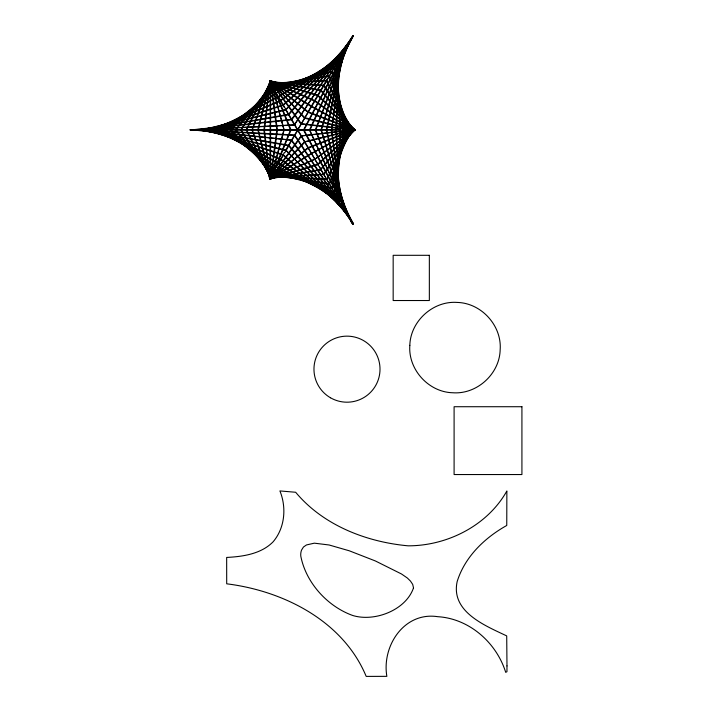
<?xml version="1.0" encoding="UTF-8"?>
<svg xmlns="http://www.w3.org/2000/svg" width="712" height="712" viewBox="0 0 712 712"><rect width="100%" height="100%" fill="white"/><g stroke="black" fill="none" stroke-linecap="round" stroke-linejoin="round"><path stroke-width="1.07" d="M294.715 135.476L294.777 135.013L344.813 210.743M294.715 124.493L344.199 49.884M350.722 126.487L355.181 129.887M211.909 130.056L340.514 129.949L337.265 196.779M270.471 178.525L269.848 178.659L273.283 177.68M270.444 178.463L270.925 178.347L270.293 178.365M271.343 176.451L240.861 129.887L271.094 176.799L271.05 176.282M351.95 130.02L326.87 179.442L271.058 176.799L271.121 176.336M297.687 130.189L311.687 106.426M339.606 58.793L336.429 129.985L339.482 201.033L320.854 169.411L354.576 129.691L355.163 129.7M350.722 133.304L355.083 129.637L317.65 164.232L318.086 164.517L278.561 96.876L339.588 59.078M270.337 178.516L269.973 178.801L264.437 130.038L270.266 80.741L269.999 178.703L270.524 178.854M270.587 176.487L270.587 83.286M301.434 124.048L350.98 129.869L300.962 135.894L339.508 201.095L335.859 129.985L339.108 58.891L339.606 58.802M349.681 218.13L353.357 223.835L348.898 216.323L315.808 130.002M354.959 129.637L314.918 159.088L269.688 178.819L270.079 178.249L270.48 178.908L258.287 129.913L270.444 80.83L269.821 81.319L274.36 82.37M283.919 130.056L340.292 129.691L340.292 130.26M320.623 90.46L321.041 90.522M318.042 164.632L354.959 130.136L354.015 129.913L355.119 130.011M270.418 80.821L311.598 106.124L354.968 130.1M288.6 114.294L198.559 129.958L288.672 145.738L297.936 130.127M348.853 43.307L315.825 129.949M326.612 80.856L271.076 83.678L270.934 83.153L271.299 83.535L241.057 129.806M339.624 59.069L326.559 80.723L351.95 129.86M311.669 153.463L311.233 153.632L352.743 130.67M338.592 77.012L344.359 51.05L343.852 50.837L353.223 35.653L349.076 42.48M352.04 131.702L311.278 153.739L311.633 153.409M342.045 204.807L331.587 129.824L342.045 54.94M354.745 129.7C354.612 129.949 354.95 129.931 354.505 130.118M311.215 106.23L304.567 118.21L351.568 129.593M278.695 96.69L216.048 130.047L216.315 129.629L278.597 163.021L339.597 200.722M278.695 163.262L280.893 159.123L341.938 204.638M221.031 130.02L220.934 129.637M221.005 130.136L276.567 93.37L276.247 92.934L337.177 62.887M336.945 197.082L337.221 196.912M337.15 196.77L276.416 166.635L221.014 129.664L220.907 130.171M334.613 192.436L344.225 130.002L334.738 67.088L274.752 90.255L225.784 130.127M342.116 130.251L344.118 130.145L342.116 129.682M347.314 129.985L332.157 71.405M326.523 80.358L326.844 80.714L311.696 106.533M347.136 130.02L347.296 129.851M354.558 130.038L353.935 129.94L354.523 129.611M353.944 129.967L320.649 90.513M270.96 81.515L269.688 81.017L270.142 80.581L314.829 100.588L348.978 125.223M354.95 129.673L318.006 95.266L270.133 80.581L257.735 129.958L258.278 129.869M270.195 80.856L269.928 80.581M270.293 80.937L270.934 81.488M320.854 169.839L270.115 178.819L270.053 178.258M270.151 178.445L269.955 179.228L317.872 164.703M274.004 177.404L269.795 178.712L269.973 178.285M252.03 130.225L252.19 129.726L270.293 179.059M270.079 80.652L263.876 129.949L264.446 129.949L263.876 129.931L269.901 179.21L314.837 159.346L348.978 134.577M348.835 130.634L300.945 136.036L301.443 135.939M198.924 129.931L198.879 130.073M284.293 107.476L276.229 92.987L336.927 63.19M346.192 212.781L285.815 150.099L346.602 212.425M288.787 114.783L288.502 114.32L348.417 43.165L348.853 43.379M290.692 130.082L290.692 130.225M351.078 220.204L309.667 129.789L309.942 130.145L351.016 39.418L291.858 119.732M339.215 71.636L346.388 46.93L320.907 129.94L346.272 212.425M336.269 202.163L348.8 216.501L336.732 201.834M270.756 81.284L270.213 81.284L270.756 81.239M271.406 82.245L270.916 82.263L284.043 130.154L283.59 130.038L284.141 129.958L271.414 177.689L307.985 147.607L353.481 129.922L324.022 85.2M303.997 130.109L353.348 35.983L341.662 55.118L344.012 50.774M340.825 57.04C342.33 55.305 341.448 54.477 341.956 54.958M283.421 154.789L283.18 155.234L207.21 130.127L283.314 105.278L344.252 51.228L343.869 50.819L338.992 72.606M336.829 197.046L336.803 196.717M336.758 196.895L340.007 129.958L336.696 62.994M286.046 109.808L346.593 47.33L346.219 46.939M339.339 201.131L339.41 200.668M343.647 204.13L348.39 216.501L348.782 216.128M270.48 130.225L270.337 129.806M276.167 93.281L276.648 93.174M278.517 96.957L278.392 96.458L216.083 129.646M201.149 129.424L194.447 130.109L291.884 140.291L351.105 219.946M337.203 63.048L336.723 62.861L339.526 58.776M332.228 188.333L331.774 188.564L346.975 130.029M350.847 220.328L350.74 219.901M216.065 130.073L278.303 163.502L283.251 154.815L280.964 159.435M198.799 130.127L288.725 114.81L288.485 114.329M348.871 43.477L348.364 43.379L348.862 43.512L288.885 114.73M350.963 39.836L350.624 39.445L351.096 39.605M270.248 129.985L270.596 130.225M329.371 75.935L336.758 62.914M350.767 39.801L351.016 39.418M303.988 129.842L353.348 223.675L352.867 223.986L353.303 223.639M280.973 100.614L280.51 100.499M283.234 154.691L283.447 155.02M271.414 177.484L270.916 177.422L304.513 141.777L304.967 142.062L304.576 141.741L351.879 130.136L326.354 80.581L329.336 76.077M353.464 129.851L324.022 174.378M326.737 179.469L351.71 129.869M345.142 209.292L303.481 130.047L346.682 47.473M272.029 82.467L311.331 106.631L352.778 129.103M294.893 124.831L190.077 129.86L294.501 135.431L352.858 223.969C353.739 222.874 352.244 226.816 349.761 218.095M270.008 80.563L269.901 81.097L320.898 90.05M270.195 178.979L269.777 178.748L270.204 178.926M286.002 109.888L202.92 130.127L285.832 150.606L285.966 150.099L203.134 129.62M336.847 197.082L276.274 167.08L220.729 129.664M198.817 129.611L198.657 130.118L198.764 129.566L288.876 145.239L335.299 200.143M331.89 188.635L273.097 172.909L273.417 172.544M257.949 130.225L269.67 178.961L270.222 178.694M300.971 135.992L272.064 175.855M240.941 129.664L271.121 83.117M304.603 118.219L304.763 117.685L351.781 129.068M344.279 208.883L283.029 155.18L284.293 152.501M349.868 130.1L329.603 184.016M270.685 176.015L276.834 129.922L277.395 129.958L271.103 82.601M271.103 177.137L277.395 129.958L276.834 129.94L270.685 83.731M353.98 130.02L354.496 129.629L320.658 169.394L321.059 169.643M276.22 83.108L317.614 95.657L354.887 130.145L314.553 101.077L314.918 100.677L314.597 101.104L269.768 81.132L270.142 80.776M331.623 130.225L337.826 81.693M338.556 76.335L341.475 54.886M270.462 81.239L269.777 80.741L269.795 81.275M270.257 179.139L269.67 178.979L270.186 178.774M311.278 106.257L326.345 80.438M246.61 129.887L270.622 82.352M203.107 130.109L202.938 129.584L285.69 109.577L346.148 46.983L346.619 47.277M235.832 129.744L272.251 174.903L329.38 183.705M334.231 192.623L343.665 129.931M271.975 174.556L272.189 174.662M334.533 192.454L334.72 192.765M235.805 130.002L272.189 85.271M331.988 188.146L331.801 188.573L332.184 188.19L273.221 172.375M329.086 183.91L329.585 183.91L329.077 184.025L349.387 129.851L349.886 129.842L329.585 75.855M273.132 172.598L230.537 129.637L284.141 129.949M278.962 176.95L270.329 177.689L246.628 129.815M341.929 55.144L280.964 100.623M269.75 80.812L270.453 81.337M315.309 130.02L340.496 195.907M311.242 153.409L271.085 177.875M349.868 129.789L349.672 129.94M291.875 140.273L291.413 140.309L304.807 117.694M270.427 81.515L252.128 130.225M337.791 78.017L326.247 129.949L326.763 129.922M326.808 130.029L337.871 80.26M272.918 87.229L331.872 71.218M225.793 130.047L274.921 170.07L274.627 169.723M284.791 152.786L288.947 145.595L288.627 145.221M283.073 104.78L343.905 50.783M301.452 136.17L272.571 176.113M341.893 204.629L341.502 204.896L341.938 204.647M331.685 188.288L346.797 129.887M283.91 129.798L270.889 177.475L271.343 177.43M331.703 188.386L331.801 188.28M324.049 174.485L270.231 177.769M225.508 129.7L225.624 130.189L225.74 129.691M334.32 192.703L274.601 169.865M258.278 130.047L257.771 129.824M321.459 130.038L338.574 73.763M270.213 81.337L270.293 81.141M270.311 178.472L251.906 129.949L270.124 81.079M280.457 100.757L280.857 100.623M350.998 129.299L301.221 123.657L301.14 124.217M304.887 142.195L271.343 177.795M353.428 129.771L352.921 129.904L353.366 130.109M273.408 87.398L230.724 130.118M341.564 204.753L338.476 182.868M291.003 130.047L272.349 175.971M340.496 63.866L315.3 129.976M341.279 61.802L342.855 57.681M343.647 55.616L348.818 43.307M323.711 85.146L270.337 81.88M235.45 129.771L271.842 84.879L329.273 75.668M271.833 175.739L290.523 129.842M280.964 159.292L211.695 129.602L230.635 129.682M276.176 166.688L277.182 164.908M309.453 129.958L350.615 39.463M285.628 109.728L285.69 109.639M274.77 90.112L334.4 66.91M270.498 82.361L279.131 82.948M344.261 208.527L283.385 154.735L207.103 129.815L283.127 104.789M350.678 39.409L291.395 119.411L291.804 119.785L203.356 129.192M246.121 129.815L270.222 82.111M307.967 147.615L308.287 147.695M308.26 148.096L352.449 130.919M349.254 42.569L352.858 35.689L353.303 36.027M274.503 170.043L274.467 170.106M323.631 85.538L324.013 85.351M277.68 165.184L278.695 163.404L278.187 163.199M285.628 150.188L291.386 140.264M317.677 164.232L276.087 176.772M340.327 56.773L342 54.851M294.759 135.431L294.732 134.977L206.961 130.403M326.408 179.237L326.844 179.157M307.904 147.918L308.358 147.785L307.985 148.043M345.418 48.033L346.637 46.182M323.56 174.378L353.116 129.762M308.341 148.043L271.735 177.715M272.571 83.553L301.443 123.772L301.043 124.164M338.601 182.815L344.368 208.705L343.852 208.687L346.611 212.461L339.224 188.173M202.902 129.611L202.92 130.127M271.388 82.263L304.513 118.174M320.818 90.139L320.889 90.593L281.925 83.713M326.781 130.1L326.283 130.1L337.8 181.818M336.091 129.709L336.269 130.198L336.206 129.718M273.319 87.523L332.139 71.689M271.797 84.906L272.002 85.378L271.94 84.915M301.238 136.277L291.377 119.714L291.68 119.313M291.404 119.402L194.492 129.557L202.261 130.394M230.323 129.718L273.239 87.318M354.309 130.109L354.38 129.7M216.35 130.127L216.217 129.655M341.858 55.162L341.707 54.682M331.285 129.887L331.792 129.931M235.432 130.029L271.851 175.054L329.291 184.203M274.467 89.765L225.428 129.691L225.722 130.127M304.798 142.008L351.781 130.634M317.846 95.755L317.605 95.639M211.793 130.154L280.839 100.944M280.733 159.524L341.929 204.985L344.982 210.797M341.564 54.868L280.546 100.463L211.882 129.655M276.256 92.898L220.684 130.082M278.285 96.476L339.241 58.669M270.418 178.952L311.714 153.605L311.242 153.605M280.733 100.517L280.911 100.508M274.093 82.459L270.133 81.257M203.018 129.593L190.309 129.548L190.327 130.118L198.087 129.735M270.542 178.009L246.343 130.225M346.539 47.33L346.139 47.25M349.458 130.02L329.051 76.05M270.96 83.144L326.737 80.447M326.63 179.032L271.308 176.38M190.353 130.109L203.018 130.127M207.245 130.136L207.201 130.118M211.686 130.145L280.555 159.497M323.72 174.743L323.56 174.458M344.065 208.518L343.184 206.676M348.533 43.138L348.818 43.566L348.364 43.361M340.292 129.691L337.265 62.968M339.277 58.669L339.446 59.132M276.523 177.11L279.772 176.54M281.934 176.158L320.987 169.483L319.599 166.857M320.978 90.095L354.416 129.709M272.02 85.395L329.389 76.175M314.517 101.033L314.66 100.979M308.056 112.354L353.268 129.735M282.166 176.754L323.782 174.253M203.632 129.468L294.617 125.027M190.327 129.548L199.2 130.002M282.397 83.144L323.764 85.645M204.469 130.634L291.644 140.122M276.523 82.752L279.763 83.331M291.395 140.567L350.82 220.293L309.506 130.162M308.278 111.855L352.493 128.828M194.447 130.118L194.296 129.922M339.224 201.06L278.285 163.502M288.493 145.649L334.845 200.481M274.752 169.705L334.613 192.4M331.285 130.029L337.88 178.463M271.735 82.022L308.349 111.962M271.317 82.396L307.904 112.247M225.428 130.127L274.476 170.186M211.553 130.047L211.74 129.629L211.606 130.118M230.323 130.118L272.972 172.838M271.343 81.898L304.887 117.747M272.064 83.811L300.962 124.066M323.542 85.511L352.965 130.082M346.032 212.585L347.251 214.437M352.841 35.796L353.268 36.045L352.858 35.689L294.394 124.716M290.478 130.029L271.833 83.927M348.373 216.475L352.841 223.951M291.377 119.714L285.628 109.799M346.166 211.25L347.705 214.187M272.349 83.696L291.003 129.869M341.288 197.963L342.864 202.075M334.24 67.177L343.665 130.002M321.459 129.94L338.574 186.055M271.414 82.005L284.124 129.869M331.676 71.565L346.797 130.029M326.808 129.949L337.871 179.575M339.001 187.212L343.807 208.785M317.614 164.321L317.855 164.703L317.614 164.276M506.98 665.916L506.953 671.71L505.698 672.324C496.424 642.625 469.288 618.577 437.738 616.69C404.229 611.51 381.659 645.944 386.856 676.347L366.19 676.4C343.246 621.006 283.536 590.862 226.701 583.813L226.665 557.434C242.925 556.633 261.242 553.954 273.141 541.779C284.942 527.877 286.669 507.531 279.914 490.933L295.667 492.268C323.141 525.269 366.226 542.001 408.172 545.828C447.172 545.864 487.444 525.625 506.864 490.986L506.757 525.465C484.667 537.791 464.731 556.944 457.149 581.615C450.634 611.768 484.943 625.554 506.713 635.905L506.98 665.916M277.03 129.949L277.03 129.895M326.408 129.958L326.416 129.904M409.827 345.373C408.003 369.501 428.624 392.187 452.779 392.757C476.907 394.59 499.584 373.969 500.162 349.815C501.996 325.687 481.365 303.009 457.211 302.431C433.092 300.598 410.406 321.228 409.827 345.373M314.473 158.99L314.918 159.274L314.473 158.972M340.087 129.949L340.069 129.904M276.256 166.982L276.603 166.67L276.238 166.982M307.869 112.113L308.376 112.042L307.887 112.113M413.512 587.863C405.938 610.166 374.574 622.244 352.68 615.471C327.351 606.348 305.946 582.727 300.811 556.197A13.243 13.003 -56.7 0 1 301.532 550.118L303.454 547.03L306.472 544.947L314.348 543.167L329.14 544.991L349.334 550.812L375.375 560.958L401.506 573.988L407.353 578.019L410.441 581.045L412.684 584.365L413.512 587.863M429.345 255.305L393.166 255.305L393.166 300.526L429.345 300.526L429.345 255.305M521.923 406.721L454.096 406.721L454.096 474.548L521.923 474.548L521.923 406.721M330.475 397.768A33.019 33.019 0 0 0 380.012 369.172A33.019 33.019 0 0 0 330.475 340.576A33.019 33.019 0 0 0 330.475 397.768"/></g></svg>
